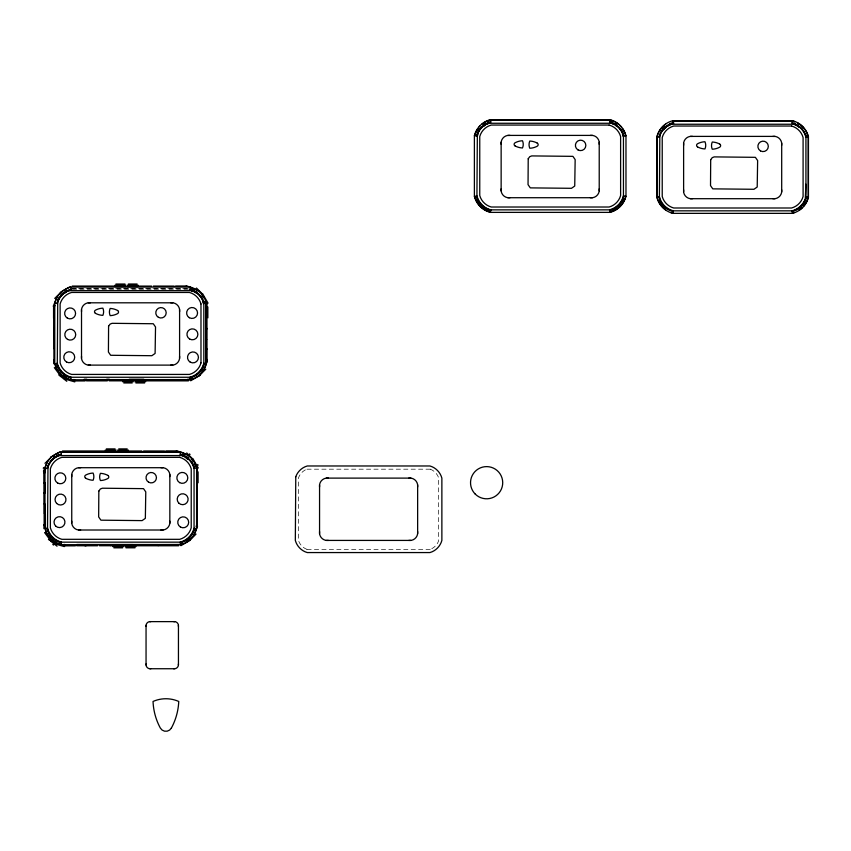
<?xml version="1.0" encoding="UTF-8"?>
<svg xmlns="http://www.w3.org/2000/svg" width="851" height="851" viewBox="0 0 851 851"><rect width="100%" height="100%" fill="white"/><g stroke="black" fill="none" stroke-linecap="round" stroke-linejoin="round"><path stroke-width="0.64" stroke-dasharray="4.25 3.19" d="M306.945 469.188L430.255 469.188M430.255 549.352L306.945 549.352M72.292 288.319L188.816 288.319M71.037 288.755L188.752 288.755M72.431 289.223L188.677 289.223M306.934 549.363A14.329 14.329 0 0 1 298.563 540.81L298.541 477.719A14.329 14.329 0 0 1 306.934 469.167M430.266 469.167A14.329 14.329 0 0 1 438.637 477.73L438.659 540.81A14.329 14.329 0 0 1 430.266 549.363"/><path stroke-width="1.28" d="M81.515 356.239L81.536 358.654A7.85 7.85 0 0 0 87.972 365.079L90.387 365.111M71.75 521.142L71.782 523.556A7.85 7.85 0 0 0 78.218 529.982L80.632 530.013M146.053 663.94L146.223 665.876A4.244 4.244 0 0 0 148.914 668.567L150.85 668.737M179.593 311.689L179.561 309.275A7.85 7.85 0 0 0 173.136 302.839L170.721 302.807M169.838 476.592L169.806 474.167A7.85 7.85 0 0 0 163.381 467.742L160.956 467.71M178.444 626.421L178.263 624.485A4.244 4.244 0 0 0 175.583 621.794L173.636 621.624M319.561 531.545L319.582 533.96A7.85 7.85 0 0 0 326.018 540.385L328.433 540.417M417.639 486.995L417.607 484.581A7.85 7.85 0 0 0 411.182 478.145L408.767 478.113M501.143 188.837L501.175 191.252A7.85 7.85 0 0 0 507.6 197.687L510.015 197.719M599.221 144.287L599.189 141.872A7.85 7.85 0 0 0 592.764 135.437L590.349 135.405M683.619 189.816L683.64 192.23A7.85 7.85 0 0 0 690.076 198.666L692.491 198.698M781.697 145.266L781.665 142.851A7.85 7.85 0 0 0 775.24 136.415L772.825 136.394M150.85 621.624L148.914 621.794A4.244 4.244 0 0 0 146.223 624.485L146.053 626.421M173.636 668.737L175.583 668.567A4.244 4.244 0 0 0 178.263 665.876L178.444 663.94M70.771 379.78L71.176 377.227L69.314 376.621A19.286 19.286 0 0 1 57.911 365.228L57.315 363.366L54.762 363.771L55.517 366.111A21.849 21.849 0 0 0 68.42 379.025L70.771 379.78L190.337 379.78L192.677 379.025A21.849 21.849 0 0 0 205.591 366.111L206.346 363.771L206.346 303.105L205.591 300.754A21.849 21.849 0 0 0 192.677 287.84L190.337 287.085L70.771 287.085L68.42 287.84A21.849 21.849 0 0 0 55.517 300.754L54.762 303.105L54.762 363.771M61.017 544.683L61.421 542.119L59.559 541.523A19.286 19.286 0 0 1 48.156 530.13L47.56 528.269L44.997 528.673L45.752 531.013A21.849 21.849 0 0 0 58.666 543.927L61.017 544.683L180.572 544.683L182.922 543.927A21.849 21.849 0 0 0 195.836 531.013L196.592 528.673L196.592 468.007L195.836 465.657A21.849 21.849 0 0 0 182.922 452.743L180.572 451.987L61.017 451.987L58.666 452.743A21.849 21.849 0 0 0 45.752 465.657L44.997 468.007L44.997 528.673M190.337 287.085L189.933 289.648L191.794 290.244A19.286 19.286 0 0 1 203.187 301.648L203.783 303.499L206.346 303.105M180.572 451.987L180.178 454.551L182.029 455.147A19.286 19.286 0 0 1 193.432 466.55L194.028 468.401L196.592 468.007M490.399 212.378L490.804 209.825L488.942 209.229A19.286 19.286 0 0 1 477.549 197.826L476.943 195.964L474.39 196.368L475.145 198.709A21.849 21.849 0 0 0 488.059 211.622L490.399 212.378L609.965 212.378L612.305 211.622A21.849 21.849 0 0 0 625.219 198.709L625.974 196.368L625.974 135.703L625.219 133.352A21.849 21.849 0 0 0 612.305 120.438L609.965 119.693L490.399 119.693L488.059 120.438A21.849 21.849 0 0 0 475.145 133.352L474.39 135.703L474.39 196.368M609.965 119.693L609.561 122.246L611.422 122.842A19.286 19.286 0 0 1 622.815 134.245L623.421 136.107L625.974 135.703M672.875 213.356L673.279 210.803L671.418 210.208A19.286 19.286 0 0 1 660.014 198.804L659.419 196.943L656.866 197.347L657.621 199.698A21.849 21.849 0 0 0 670.524 212.601L672.875 213.356L792.441 213.356L794.781 212.601A21.849 21.849 0 0 0 807.695 199.698L808.45 197.347L808.45 136.681L807.695 134.33A21.849 21.849 0 0 0 794.781 121.427L792.441 120.672L672.875 120.672L670.524 121.427A21.849 21.849 0 0 0 657.621 134.33L656.866 136.681L656.866 197.347M792.441 120.672L792.036 123.225L793.898 123.821A19.286 19.286 0 0 1 805.291 135.224L805.897 137.085L808.45 136.681M47.465 466.774L47.911 465.348M56.9 303.435L57.517 301.499A19.701 19.701 0 0 1 69.165 289.851L71.112 289.223M47.145 468.337L47.762 466.401A19.701 19.701 0 0 1 59.41 454.753L61.346 454.126M204.208 363.43L203.58 365.366A19.701 19.701 0 0 1 191.932 377.014L189.996 377.642M194.454 528.333L193.826 530.269A19.701 19.701 0 0 1 182.178 541.917L180.242 542.544M474.603 135.734L475.347 133.426A21.626 21.626 0 0 1 477.943 128.49M476.528 136.043L477.156 134.096A19.701 19.701 0 0 1 488.793 122.448L490.74 121.831M477.337 136.16L477.911 134.373M623.421 195.964L622.815 197.826A19.286 19.286 0 0 1 611.422 209.229L609.561 209.825L609.965 212.378M623.836 196.028L623.209 197.975A19.701 19.701 0 0 1 611.561 209.612L609.624 210.24M625.762 196.336L625.017 198.634A21.626 21.626 0 0 1 612.231 211.42L609.922 212.165M659.004 137.022L659.621 135.075A19.701 19.701 0 0 1 671.269 123.427L673.215 122.81M805.929 184.178L805.291 198.804A19.286 19.286 0 0 1 793.898 210.208L792.036 210.803L792.441 213.356M806.312 197.006L805.684 198.953A19.701 19.701 0 0 1 794.036 210.601L792.1 211.218M57.666 300.446L58.921 297.68M53.198 306.296L57.421 296.191M54.358 306.775L54.975 305.296M43.284 468.305L43.614 467.529M43.444 471.199L47.667 461.093M44.603 471.677L45.656 469.156M205.527 362.313L206.144 360.835M203.081 371.419L207.304 361.324M196.102 526.407L196.39 525.737M193.326 536.321L197.549 526.226M478.549 130.277L479.347 128.99M60.623 295.18L62.708 293.031M662.727 128.767L664.812 126.608M54.719 298.414L60.527 292.606M44.965 463.306L46.103 462.178M46.901 461.38L51.571 456.7M202.017 371.185L202.953 370.249M199.177 375.812L205.782 369.206M190.22 539.917L196.028 534.109M483.506 124.693L484.751 123.874M60.357 292.297L69.835 286.83M50.603 457.2L60.081 451.732M53.602 456.923L54.741 456.264M190.039 379.695L190.677 379.333M191.432 378.897L192.411 378.333M190.667 380.791L200.145 375.312M180.284 544.597L180.923 544.236M181.667 543.8L182.657 543.225M186.252 541.151L187.39 540.491M189.124 539.491L189.762 539.119M180.912 545.682L190.39 540.215M65.123 291.265L66.431 290.563M56.677 455.466L58.038 454.87M487.432 122.565L488.804 122.108M669.897 123.544L673.918 123.087M488.229 120.906L490.484 120.182L609.88 120.182L612.135 120.906M69.452 290.606L71.239 290.031M792.398 213.144L794.706 212.399M115.906 284.032L125.033 284.032M135.043 547.81L125.916 547.81M128.32 284.021L137.117 284.021M144.638 382.961L135.841 382.961M106.322 448.892L115.108 448.892M122.64 547.831L113.843 547.831M659.153 197.709L659.397 196.677L659.621 198.953A19.701 19.701 0 0 0 671.269 210.601L673.215 211.218M132.224 382.961L123.767 382.961M118.736 448.892L127.193 448.892M672.907 120.885L792.398 120.885L794.706 121.629M672.95 121.161L792.355 121.161M507.941 135.405L592.424 135.405M690.416 136.394L774.899 136.394M507.941 197.719L592.424 197.719M690.416 198.698L774.899 198.698M115.002 285.202L125.948 285.202M127.246 285.234L138.192 285.234M175.583 286L186.529 286M72.25 286.074L115.193 286.074M136.979 286.096L151.595 286.106M153.371 286.074L174.242 286.096M186.135 286.096L187.731 286.096M115.002 286.457L125.948 286.457M127.246 286.5L138.192 286.5M88.313 302.807L172.796 302.807M88.313 365.111L172.796 365.111M84.121 379.28L86.77 379.28M106.673 379.28L109.322 379.28M129.224 379.28L143.819 379.28M187.603 379.28L190.252 379.28M72.973 379.589L74.58 379.589M84.079 379.567L120.065 379.578M120.416 379.589L190.294 379.567M122.523 380.45L133.469 380.45M134.766 380.482L145.712 380.482M86.472 380.854L107.343 380.865M109.119 380.833L122.416 380.844M145.51 380.865L188.454 380.865M74.186 380.94L85.132 380.94M122.523 381.705L133.469 381.705M134.766 381.748L145.712 381.748M105.237 450.105L116.193 450.105M117.481 450.136L128.437 450.136M165.828 450.902L176.774 450.902M62.495 450.977L108.183 450.977M120.331 450.998L141.84 451.009M143.606 450.977L164.488 450.998M176.37 450.998L177.976 450.998M105.237 451.36L116.193 451.36M117.481 451.402L128.437 451.402M62.495 452.232L141.84 452.275M142.043 452.211L177.976 452.253M78.558 467.71L163.041 467.71M326.358 478.113L410.842 478.113M78.558 530.013L163.041 530.013M326.358 540.417L410.842 540.417M63.953 544.491L64.825 544.491M76.718 544.491L110.311 544.48M110.651 544.491L132.745 544.459M133.022 544.512L158.009 544.512M158.329 544.523L180.54 544.459M112.768 545.353L123.714 545.353M125.012 545.385L135.958 545.385M63.953 545.746L64.825 545.746M76.718 545.746L86.057 545.746M99.365 545.736L110.311 545.736M110.651 545.746L120.874 545.746M64.421 545.842L75.377 545.842M84.972 545.778L97.588 545.768M133.022 545.768L158.009 545.768M158.329 545.778L178.699 545.768M112.768 546.608L123.714 546.608M125.012 546.65L135.958 546.65M149.733 621.624L174.763 621.624M149.733 668.737L174.763 668.737M692.491 136.394L690.076 136.415A7.85 7.85 0 0 0 683.64 142.851L683.619 145.266M510.015 135.405L507.6 135.437A7.85 7.85 0 0 0 501.175 141.872L501.143 144.287M772.825 198.698L775.24 198.666A7.85 7.85 0 0 0 781.665 192.23L781.697 189.816M590.349 197.719L592.764 197.687A7.85 7.85 0 0 0 599.189 191.252L599.221 188.837M90.387 302.807L87.972 302.839A7.85 7.85 0 0 0 81.536 309.275L81.515 311.689M170.721 365.111L173.136 365.079A7.85 7.85 0 0 0 179.561 358.654L179.593 356.239M328.433 478.113L326.018 478.145A7.85 7.85 0 0 0 319.582 484.581L319.561 486.995M80.632 467.71L78.218 467.742A7.85 7.85 0 0 0 71.782 474.167L71.75 476.592M408.767 540.417L411.182 540.385A7.85 7.85 0 0 0 417.607 533.96L417.639 531.545M160.956 530.013L163.381 529.982A7.85 7.85 0 0 0 169.806 523.556L169.838 521.142M656.866 136.681L659.419 137.085L660.014 135.224A19.286 19.286 0 0 1 671.418 123.821L673.279 123.225L672.875 120.672M474.39 135.703L476.943 136.107L477.549 134.245A19.286 19.286 0 0 1 488.942 122.842L490.804 122.246L490.399 119.693M805.929 196.953L808.45 197.347M623.453 195.975L625.974 196.368M54.762 303.105L57.315 303.499L57.911 301.648A19.286 19.286 0 0 1 69.314 290.244L71.176 289.648L70.771 287.085M206.346 363.771L203.825 363.366L203.187 365.228A19.286 19.286 0 0 1 191.794 376.621L189.933 377.227L190.337 379.78M44.997 468.007L47.56 468.401L48.156 466.55A19.286 19.286 0 0 1 59.559 455.147L61.421 454.551L61.017 451.987M196.592 528.673L194.06 528.269L193.432 530.13A19.286 19.286 0 0 1 182.029 541.523L180.178 542.119L180.572 544.683M64.633 377.674L68.527 378.791M69.888 379.174L74.452 380.482M64.282 378.876L74.803 381.897M54.868 542.566L60.134 544.076M61.495 544.47L65.219 545.534M54.528 543.778L64.346 546.597M792.1 122.81L794.036 123.427A19.701 19.701 0 0 1 805.684 135.075L806.312 137.022M609.624 121.831L611.561 122.448A19.701 19.701 0 0 1 623.209 134.096L623.836 136.043M670.609 212.399L672.907 213.144M490.74 210.24L488.793 209.612A19.701 19.701 0 0 1 477.156 197.975L476.528 196.028M490.431 212.165L488.134 211.42A21.626 21.626 0 0 1 475.347 198.634L474.603 196.336M189.996 289.223L191.932 289.851A19.701 19.701 0 0 1 203.58 301.499L204.208 303.435M189.869 290.031L191.656 290.606A18.903 18.903 0 0 1 195.975 292.872M71.112 377.642L69.165 377.014A19.701 19.701 0 0 1 57.517 365.366L56.9 363.43M180.242 454.126L182.178 454.753A19.701 19.701 0 0 1 193.826 466.401L194.454 468.337M61.346 542.544L59.41 541.917A19.701 19.701 0 0 1 47.762 530.269L47.145 528.333M793.909 123.087L795.281 123.544M611.433 122.108L612.816 122.565M188.603 286.51L192.347 288.085M193.656 288.627L198.698 290.744M190.645 288.734L191.858 289.244M193.166 289.787L194.475 290.34M178.848 451.413L188.943 455.647M193.177 289.968L194.549 290.563M183.422 454.87L184.784 455.466M615.486 123.874L616.73 124.693M195.858 291.265L197.102 292.095M62.166 376.046L65.431 378.621M58.783 374.972L66.793 381.301M51.379 540.13L55.666 543.523M48.443 539.417L49.709 540.406M50.592 541.119L57.038 546.204M52.783 544.449L53.549 545.055M187.337 456.998L188.507 457.923M196.485 288.042L202.293 293.85M189.465 453.891L190.06 454.487M186.731 452.945L192.539 458.753M55.336 366.898L58.613 371.281M59.464 372.419L61.889 375.674M54.336 367.643L60.878 376.419M45.582 531.79L48.858 536.183M49.698 537.321L52.124 540.576M44.571 532.545L51.124 541.321M620.89 128.99L621.687 130.277M202.591 293.669L208.069 303.158M201.506 294.297L201.868 294.935M202.304 295.691L203.527 297.818M205.612 301.414L206.974 303.786M197.677 464.444L198.102 465.167M192.837 458.572L198.315 468.05M191.837 459.359L193.113 461.572M194.485 463.944L195.847 466.316M196.421 467.295L197.219 468.688M192.986 463.933L193.996 466.774M625.762 135.734L625.017 133.426A21.626 21.626 0 0 0 622.421 128.49M622.453 134.373L623.028 136.16M204.027 301.328L204.687 303.36M202.825 301.775L203.4 303.562M54.975 363.728L55.719 366.036A21.626 21.626 0 0 0 56.443 367.76M45.965 530.939L45.167 524.61M805.418 134.022L805.865 135.447M781.697 143.191L781.697 191.89M683.619 143.191L683.619 191.89M657.355 136.756L657.355 197.272M599.221 142.213L599.221 190.911M501.143 142.213L501.143 190.911M417.639 484.91L417.639 533.62M319.561 484.91L319.561 533.62M207.846 306.956L207.846 317.902M207.016 328.454L207.016 339.4M207.08 348.995L207.08 359.952M206.984 303.499L206.984 314.455M206.974 318.668L206.974 328.88M206.984 339.921L206.984 349.272M206.984 359.452L206.984 361.909M206.591 306.956L206.591 317.902M206.133 314.998L206.133 318.955M205.846 315.03L205.846 318.987M205.825 348.995L205.825 359.952M205.729 303.499L205.729 314.455M205.719 318.668L205.761 339.4M205.729 339.921L205.729 349.272M205.729 359.452L205.729 360.771M200.985 303.945L200.985 362.93M198.092 471.848L198.092 482.804M197.326 513.898L197.326 524.854M197.23 468.401L197.23 472.465M197.219 483.57L197.23 514.174M197.23 524.354L197.23 526.801M196.836 471.848L196.836 482.804M179.593 309.604L179.593 358.314M178.444 625.304L178.444 665.057M169.838 474.507L169.838 523.216M146.053 625.304L146.053 665.057M81.515 309.604L81.515 358.314M71.75 474.507L71.75 523.216M53.9 349.367L53.9 360.313M53.666 306.498L53.666 307.817M53.666 317.997L53.666 328.039M53.677 338.39L53.677 348.602M53.666 359.707L53.666 363.771M53.57 307.317L53.57 318.263M53.645 327.858L53.645 338.815M45.401 514.27L45.401 525.216M45.167 471.401L45.167 472.72M45.167 482.9L45.167 492.942M45.188 504.154L45.188 513.504M44.146 514.27L44.146 525.216M43.912 471.401L43.912 472.72M43.912 482.9L43.912 492.942M43.922 504.154L43.922 513.504M43.912 524.61L43.912 528.673M43.816 472.22L43.816 483.166M43.89 492.761L43.89 503.718M200.985 303.945A16.456 16.456 0 0 0 189.486 292.457L71.612 292.446A16.456 16.456 0 0 0 60.123 303.945L60.123 362.93A16.456 16.456 0 0 0 71.612 374.419L189.486 374.419A16.456 16.456 0 0 0 200.985 362.92M191.56 290.861A18.626 18.626 0 0 1 193.039 291.489A18.594 18.594 0 0 0 191.549 290.893M65.133 292.872A18.903 18.903 0 0 1 66.506 291.999M65.272 376.993A21.349 21.349 0 0 1 63.719 375.993M56.698 367.643A21.349 21.349 0 0 1 55.985 365.941M65.133 377.238A21.626 21.626 0 0 1 63.559 376.227M483.474 126.469A18.903 18.903 0 0 1 484.762 125.469M487.58 123.842A18.903 18.903 0 0 1 489.08 123.204M479.081 127.012A21.626 21.626 0 0 1 480.336 125.64M481.709 124.384A21.626 21.626 0 0 1 488.134 120.651L490.431 119.906L609.922 119.906L612.231 120.651A21.626 21.626 0 0 1 618.656 124.384M615.464 122.48A21.349 21.349 0 0 1 617.007 123.469M623.187 130.203A21.349 21.349 0 0 1 624.751 133.533M620.028 125.64A21.626 21.626 0 0 1 621.283 127.012M611.284 123.204A18.903 18.903 0 0 1 614.231 124.597M615.603 125.469A18.903 18.903 0 0 1 616.89 126.469M624.751 198.538A21.349 21.349 0 0 1 623.187 201.868M615.464 209.591A21.349 21.349 0 0 1 612.135 211.154M476.326 131.831A21.349 21.349 0 0 1 477.177 130.203M483.357 123.469A21.349 21.349 0 0 1 484.9 122.48M488.229 211.154A21.349 21.349 0 0 1 483.357 208.601M478.166 203.421A21.349 21.349 0 0 1 476.326 200.24M663.642 129.746A18.903 18.903 0 0 1 665.939 127.448M667.237 126.459A18.903 18.903 0 0 1 671.556 124.182M798.078 123.214A21.626 21.626 0 0 1 803.759 127.99M804.897 129.469A21.626 21.626 0 0 1 807.493 134.415L808.237 136.713L808.237 197.315L807.493 199.613A21.626 21.626 0 0 1 803.759 206.038M797.94 123.459A21.349 21.349 0 0 1 799.483 124.448M802.302 126.82A21.349 21.349 0 0 1 803.546 128.171M793.76 124.182A18.903 18.903 0 0 1 799.366 127.448M800.727 208.197A21.009 21.009 0 0 1 799.291 209.303M804.663 204.4A21.349 21.349 0 0 1 803.546 205.857M800.94 208.452A21.349 21.349 0 0 1 799.483 209.58M802.504 207.41A21.626 21.626 0 0 1 799.642 209.803M665.663 124.225A21.626 21.626 0 0 0 657.823 134.415L657.078 136.713L657.078 197.315L657.823 199.613A21.626 21.626 0 0 0 665.663 209.803M659.653 131.182A21.349 21.349 0 0 1 660.642 129.629M661.77 128.171A21.349 21.349 0 0 1 664.365 125.576M664.365 208.452A21.349 21.349 0 0 1 663.014 207.208M661.77 205.857A21.349 21.349 0 0 1 658.802 201.219M181.901 455.508A18.903 18.903 0 0 1 184.848 456.902M186.22 457.774A18.903 18.903 0 0 1 187.507 458.774M186.061 457.998A18.626 18.626 0 0 1 187.326 458.976M55.379 542.13A21.626 21.626 0 0 1 52.326 539.991M108.588 326.178L108.417 352.027L110.673 355.282L151.85 355.707L155.105 353.452L155.531 326.997L153.276 323.742L112.098 323.316L110.119 324.093L108.588 326.178M98.833 491.08L98.663 516.929L100.918 520.184L142.096 520.61L145.351 518.355L145.776 491.899L143.521 488.644L102.343 488.219L100.354 488.995L98.833 491.08M528.216 158.775L528.045 184.635L530.301 187.88L571.478 188.305L574.733 186.05L575.159 159.594L572.904 156.35L531.726 155.914L529.747 156.69L528.216 158.775M710.691 159.754L710.521 185.614L712.776 188.858L753.954 189.284L757.209 187.029L757.635 160.573L755.38 157.329L714.202 156.892L712.223 157.669L710.691 159.754M57.73 301.403L57.283 365.111C58.815 370.876 63.485 375.674 69.239 377.259L191.869 377.259C197.623 375.674 202.293 370.876 203.825 365.111L203.825 302.807C202.293 297.052 197.623 292.244 191.869 290.67L69.239 290.67C63.963 292.127 59.57 296.265 57.73 301.403M47.975 466.305L47.528 530.013C49.05 535.779 53.719 540.576 59.485 542.161L182.103 542.161C187.869 540.576 192.539 535.779 194.06 530.013L194.06 467.71C192.539 461.955 187.869 457.147 182.103 455.572L59.485 455.572C54.209 457.03 49.815 461.168 47.975 466.305M295.776 476.709L295.329 540.417C296.861 546.182 301.531 550.98 307.285 552.565L429.915 552.565C435.669 550.98 440.339 546.182 441.871 540.417L441.871 478.113C440.339 472.358 435.669 467.55 429.915 465.976L307.285 465.976C302.009 467.433 297.627 471.571 295.776 476.709M477.358 134.011L476.911 197.719C478.443 203.474 483.113 208.272 488.868 209.857L611.497 209.857C617.252 208.272 621.921 203.474 623.453 197.719L623.453 135.405C621.921 129.65 617.252 124.852 611.497 123.267L488.868 123.267C483.591 124.725 479.209 128.863 477.358 134.011M659.833 134.99L659.387 198.698C660.919 204.453 665.588 209.25 671.343 210.835L793.972 210.835C799.727 209.25 804.397 204.453 805.929 198.698L805.929 136.394C804.397 130.629 799.727 125.831 793.972 124.246L671.343 124.246C666.067 125.703 661.674 129.852 659.833 134.99M609.125 125.054L491.24 125.054A16.456 16.456 0 0 0 479.751 136.543L479.751 195.528A16.456 16.456 0 0 0 491.24 207.016L609.125 207.016A16.456 16.456 0 0 0 620.613 195.528L620.613 136.543A16.456 16.456 0 0 0 609.125 125.054M791.6 126.033L673.715 126.033A16.456 16.456 0 0 0 662.227 137.522L662.227 196.507A16.456 16.456 0 0 0 673.715 207.995L791.6 207.995A16.456 16.456 0 0 0 803.089 196.507L803.089 137.522A16.456 16.456 0 0 0 791.59 126.033M179.731 457.349L61.857 457.349A16.456 16.456 0 0 0 50.369 468.848L50.369 527.822A16.456 16.456 0 0 0 61.857 539.311L179.731 539.321A16.456 16.456 0 0 0 191.22 527.822L191.23 468.848A16.456 16.456 0 0 0 179.731 457.359M158.382 317.306A5.212 5.212 0 0 0 166.2 312.796A5.212 5.212 0 0 0 158.382 308.275A5.212 5.212 0 0 0 158.382 317.306M117.608 310.498A17.265 17.265 0 0 0 110.173 308.445A8.904 8.904 0 0 0 110.173 315.636A17.052 17.052 0 0 0 117.608 313.604A1.766 1.766 0 0 0 117.608 310.498M95.418 313.306A17.265 17.265 0 0 0 102.854 315.359A8.904 8.904 0 0 0 102.854 308.168A17.052 17.052 0 0 0 95.418 310.2A1.766 1.766 0 0 0 95.418 313.306M67.527 339.389A5.478 5.478 0 0 0 75.728 334.656A5.478 5.478 0 0 0 67.527 329.911A5.478 5.478 0 0 0 67.527 339.389M66.506 361.973A5.478 5.478 0 0 0 74.718 357.239A5.478 5.478 0 0 0 66.506 352.495A5.478 5.478 0 0 0 66.506 361.973M67.378 318.136A5.478 5.478 0 0 0 75.59 313.391A5.478 5.478 0 0 0 67.378 308.647A5.478 5.478 0 0 0 67.378 318.136M189.667 339.06A5.478 5.478 0 0 0 197.879 334.326A5.478 5.478 0 0 0 189.667 329.582A5.478 5.478 0 0 0 189.667 339.06M189.347 317.721A5.478 5.478 0 0 0 197.56 312.977A5.478 5.478 0 0 0 189.347 308.243A5.478 5.478 0 0 0 189.347 317.721M190.23 362.143A5.478 5.478 0 0 0 198.443 357.409A5.478 5.478 0 0 0 190.23 352.665A5.478 5.478 0 0 0 190.23 362.143M578.01 149.914A5.212 5.212 0 0 0 585.839 145.393A5.212 5.212 0 0 0 578.01 140.872A5.212 5.212 0 0 0 578.01 149.914M537.236 143.096A17.265 17.265 0 0 0 529.801 141.043A8.904 8.904 0 0 0 529.801 148.244A17.052 17.052 0 0 0 537.236 146.202A1.766 1.766 0 0 0 537.236 143.096M515.046 145.904A17.265 17.265 0 0 0 522.482 147.968A8.904 8.904 0 0 0 522.482 140.766A17.052 17.052 0 0 0 515.046 142.798A1.766 1.766 0 0 0 515.046 145.904M760.486 150.893A5.212 5.212 0 0 0 768.315 146.372A5.212 5.212 0 0 0 760.486 141.851A5.212 5.212 0 0 0 760.486 150.893M719.712 144.074A17.265 17.265 0 0 0 712.276 142.021A8.904 8.904 0 0 0 712.276 149.223A17.052 17.052 0 0 0 719.712 147.18A1.766 1.766 0 0 0 719.712 144.074M697.522 146.893A17.265 17.265 0 0 0 704.958 148.946A8.904 8.904 0 0 0 704.958 141.745A17.052 17.052 0 0 0 697.522 143.776A1.766 1.766 0 0 0 697.522 146.893M171.413 727.999A61.655 61.655 0 0 0 178.753 701.458A31.785 31.785 0 0 0 153.042 701.458A60.91 60.91 0 0 0 160.307 727.999A6.308 6.308 0 0 0 171.413 727.999M148.627 482.209A5.212 5.212 0 0 0 156.446 477.698A5.212 5.212 0 0 0 148.627 473.177A5.212 5.212 0 0 0 148.627 482.209M107.854 475.401A17.265 17.265 0 0 0 100.418 473.347A8.904 8.904 0 0 0 100.418 480.538A17.052 17.052 0 0 0 107.854 478.507A1.766 1.766 0 0 0 107.854 475.401M85.664 478.209A17.265 17.265 0 0 0 93.089 480.262A8.904 8.904 0 0 0 93.089 473.071A17.052 17.052 0 0 0 85.664 475.103A1.766 1.766 0 0 0 85.664 478.209M56.634 503.42A5.478 5.478 0 0 0 65.793 500.973A5.478 5.478 0 0 0 59.081 494.271A5.478 5.478 0 0 0 56.634 503.42M55.613 526.003A5.478 5.478 0 0 0 64.772 523.556A5.478 5.478 0 0 0 58.07 516.855A5.478 5.478 0 0 0 55.613 526.003M57.623 483.038A5.478 5.478 0 0 0 65.825 478.294A5.478 5.478 0 0 0 57.623 473.55A5.478 5.478 0 0 0 57.623 483.038M178.784 503.09A5.478 5.478 0 0 0 187.943 500.643A5.478 5.478 0 0 0 181.231 493.942A5.478 5.478 0 0 0 178.784 503.09M179.593 482.623A5.478 5.478 0 0 0 187.805 477.879A5.478 5.478 0 0 0 179.593 473.135A5.478 5.478 0 0 0 179.593 482.623M180.476 527.046A5.478 5.478 0 0 0 188.688 522.312A5.478 5.478 0 0 0 180.476 517.568A5.478 5.478 0 0 0 180.476 527.046M475.241 494.091A16.105 16.105 0 0 0 502.175 486.868A16.105 16.105 0 0 0 482.453 467.156A16.105 16.105 0 0 0 475.241 494.091"/></g></svg>
